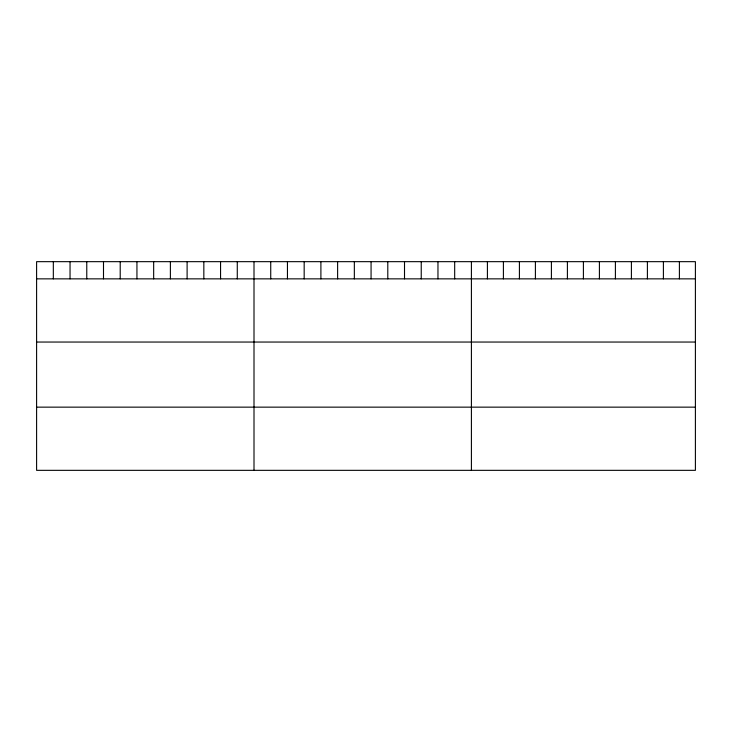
<?xml version="1.0" encoding="UTF-8"?>
<svg xmlns="http://www.w3.org/2000/svg" width="732" height="732" viewBox="0 0 732 732"><rect width="100%" height="100%" fill="white"/><g stroke="black" fill="none" stroke-linecap="round" stroke-linejoin="round"><path stroke-width="1.1" d="M695.4 278.855L695.4 470.337L36.6 470.337L36.6 261.663L695.4 261.663L695.4 278.855L36.6 278.855M36.6 342.045L695.4 342.045M36.6 407.148L695.4 407.148M679.397 261.663L679.397 278.855M663.402 261.663L663.402 278.855M647.399 261.663L647.399 278.855M631.405 261.663L631.405 278.855M615.402 261.663L615.402 278.855M599.407 261.663L599.407 278.855M583.404 261.663L583.404 278.855M567.401 261.663L567.401 278.855M551.406 261.663L551.406 278.855M535.403 261.663L535.403 278.855M519.409 261.663L519.409 278.855M503.406 261.663L503.406 278.855M487.411 261.663L487.411 278.855M471.408 261.663L471.408 470.337M454.682 261.663L454.682 278.855M437.965 261.663L437.965 278.855M421.239 261.663L421.239 278.855M404.512 261.663L404.512 278.855M387.795 261.663L387.795 278.855M371.069 261.663L371.069 278.855M354.343 261.663L354.343 278.855M337.617 261.663L337.617 278.855M320.9 261.663L320.9 278.855M304.173 261.663L304.173 278.855M287.447 261.663L287.447 278.855M270.73 261.663L270.73 278.855M254.004 261.663L254.004 470.337M237.278 261.663L237.278 278.855M220.561 261.663L220.561 278.855M203.835 261.663L203.835 278.855M187.108 261.663L187.108 278.855M170.391 261.663L170.391 278.855M153.665 261.663L153.665 278.855M136.939 261.663L136.939 278.855M120.213 261.663L120.213 278.855M103.496 261.663L103.496 278.855M86.769 261.663L86.769 278.855M70.043 261.663L70.043 278.855M53.326 261.663L53.326 278.855"/></g></svg>
